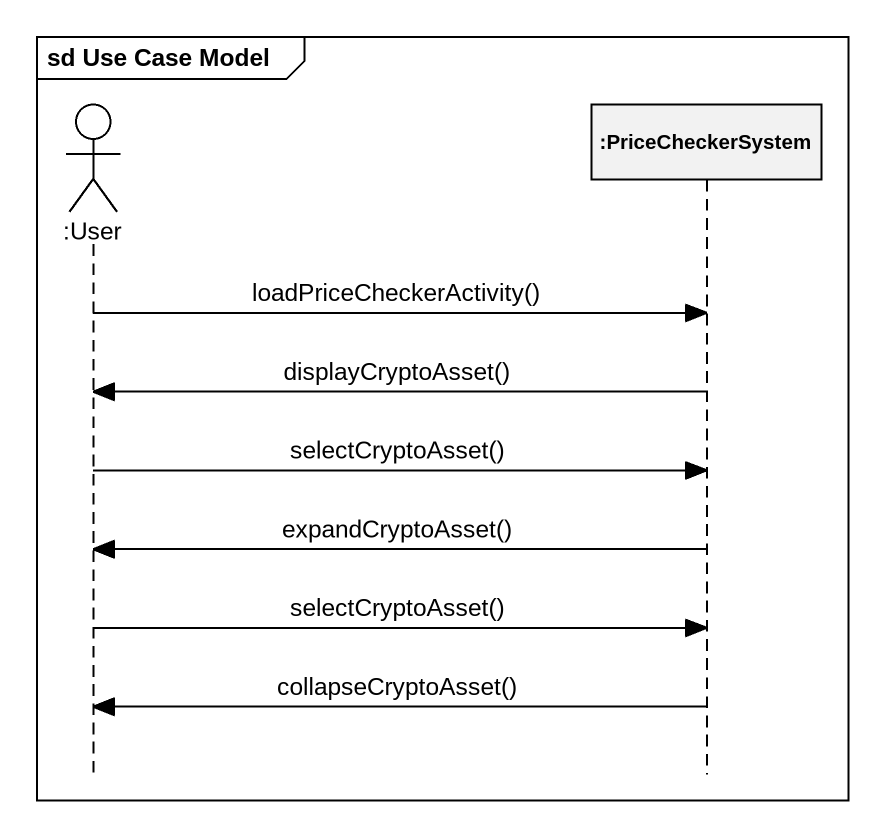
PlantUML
@startuml
mainframe sd Use Case Model
hide footbox
actor ":User" as User
participant ":PriceCheckerSystem" as PriceCheckerSystem

User -> PriceCheckerSystem : loadPriceCheckerActivity()
PriceCheckerSystem -> User : displayCryptoAsset()
User -> PriceCheckerSystem : selectCryptoAsset()
PriceCheckerSystem -> User : expandCryptoAsset()
User -> PriceCheckerSystem : selectCryptoAsset()
PriceCheckerSystem -> User : collapseCryptoAsset()
@enduml
